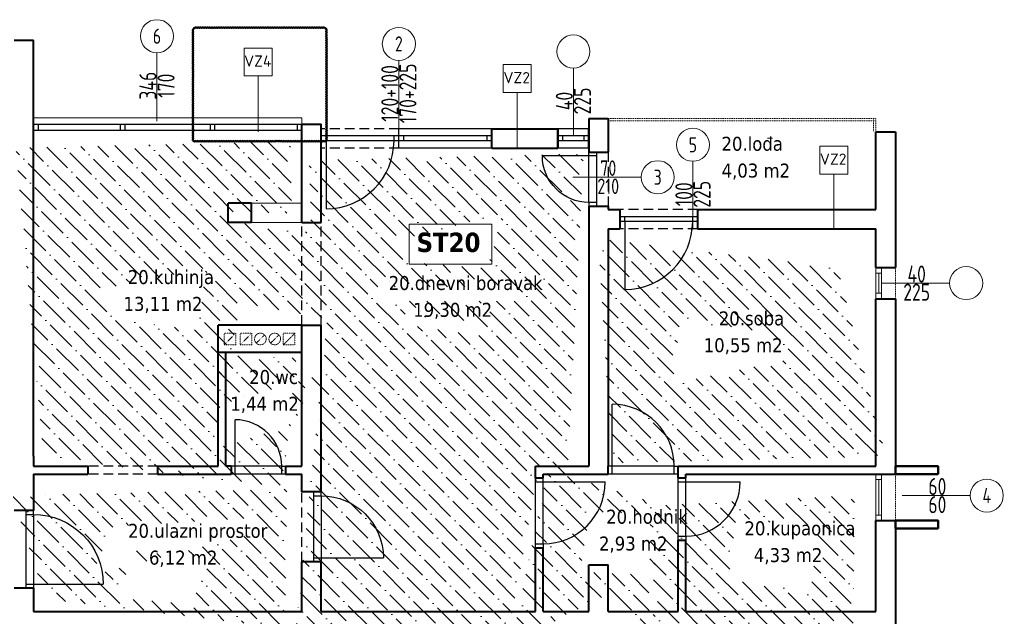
# Model space of a CAD drawing. Header units: millimetres. Extents: x -701 to 470890, y -446843 to -116129.
# Drawn here: x 222383 to 223651, y -222578 to -221808 of the extents above; entities that cross this region are included whole.
import ezdxf
from ezdxf.enums import TextEntityAlignment as Align

# ---------------------------------------------------------------- set-up
doc = ezdxf.new("R2010")
doc.units = ezdxf.units.MM
doc.linetypes.add('HIDDEN', pattern=[0.375, 0.25, -0.125])
doc.linetypes.add('HIDDENX2', pattern=[19.049999999999997, 12.7, -6.35])
doc.layers.get('0').update_dxf_attribs({"lineweight": 0})
for name, color, linetype, lineweight in [('03-prozori', 132, 'Continuous', 0), ('05-podgled-tanko', 144, 'HIDDEN', 0), ('06-hatch_grijano', 30, 'Continuous', 0), ('07-kote', 70, 'Continuous', 9), ('09-oznaka stavke', 1, 'Continuous', 0), ('5-TX', 113, 'Continuous', 5), ('TP_01 - 0.35', 1, 'Continuous', 35), ('TP_01 - 0.50', 1, 'Continuous', 40), ('TP_07 - 0.20', 255, 'Continuous', 20)]:
    doc.layers.add(name, color=color, linetype=linetype, lineweight=lineweight)
for name, color, linetype in [('TP_Hidden', 8, 'HIDDENX2'), ('TP_Otvori', 8, 'Continuous'), ('TP_Otvori.block', 8, 'Continuous')]:
    doc.layers.add(name, color=color, linetype=linetype)
doc.styles.add('isocpeur', font='isocpeur.ttf')
doc.styles.add('tahoma10', font='tahoma.ttf', dxfattribs={"height": 2})

# ---------------------------------------------------------------- blocks, each defined once
blk = doc.blocks.new('*U664')
at = {"layer": 'TP_01 - 0.50'}
for p, q in [((0, 1.192092895507812e-07), (0, -30.00000011920929)), ((47.99999698638918, 1.196861274274852e-06), (47.99999698638918, -29.9999990415573))]:
    blk.add_line(p, q, dxfattribs=at)
at = {"layer": 'TP_Otvori'}
for p, q in [((0, 0), (47.99999698638918, -1.14440910783742e-07)), ((4.76837158203125e-07, -11.25000011920929), (47.9999967479706, -11.2500002336502)), ((7.500000476837158, -11.25000011920929), (7.500000476837158, -18.75000107288361)), ((40.49999650955202, -11.2500002336502), (40.4999967479706, -18.75000023365019)), ((0, -18.75000011920929), (47.9999967479706, -18.74999999523161)), ((0, -29.99999833106995), (47.99999698638918, -29.99999892234801))]:
    blk.add_line(p, q, dxfattribs=at)
blk = doc.blocks.new('*U654')
at = {"layer": 'TP_Otvori'}
for p, q in [((5.000001072883606, 2.04358873916146e-07), (4.999993988446251, 80.00000077656311)), ((5.000001072883606, 2.04358873916146e-07), (1.072883605957031e-06, 2.04358873916146e-07)), ((85.00000107288324, 7.942744697662896e-06), (5.00000083446503, 3.877577494648676e-07)), ((5.00000064713616, -10.00000003405978), (5.000000834465027, 2.043588528028758e-07)), ((85.00000088555437, -9.999992295673938), (85.00000107288324, 7.942744697662896e-06)), ((85.00000107288324, 7.942744696835193e-06), (90.00000107288324, 7.942744696835193e-06)), ((90.00000112397315, -9.999994237082348), (1.123973317912923e-06, -10.00000023841852))]:
    blk.add_line(p, q, dxfattribs=at)
blk.add_arc((5.000001072883583, 3.950937381068899e-07), 80.00000038146969, 5.073854788161769e-06, 90.00000507385444, dxfattribs=at)
blk = doc.blocks.new('*U655')
at = {"layer": 'TP_Otvori'}
for p, q in [((5.000001072883606, 2.04358873916146e-07), (4.999994874000921, 70.00000070503756)), ((5.000001072883606, 2.04358873916146e-07), (1.072883605957031e-06, 2.04358873916146e-07)), ((75.00000107288328, 6.975446469694553e-06), (5.00000083446503, 3.877577494648676e-07)), ((5.00000064713616, -10.00000003405978), (5.000000834465027, 2.043588528028758e-07)), ((75.00000088555441, -9.999993262972165), (75.00000107288328, 6.975446469694553e-06)), ((75.00000107288328, 6.975446468866849e-06), (80.00000107288328, 6.975446468866849e-06)), ((80.00000112397319, -9.999995204380575), (1.123973317912923e-06, -10.00000023841852))]:
    blk.add_line(p, q, dxfattribs=at)
blk.add_arc((5.000001072883586, 3.712518800830469e-07), 70.00000033378596, 5.073854788161768e-06, 90.00000507385444, dxfattribs=at)
blk = doc.blocks.new('*U656')
at = {"layer": 'TP_Otvori'}
for p, q in [((5.000001072883606, 2.04358873916146e-07), (4.999993102891582, 90.00000084808873)), ((5.000001072883606, 2.04358873916146e-07), (1.072883605957031e-06, 2.04358873916146e-07)), ((95.00000107288324, 8.910042925631245e-06), (5.00000083446503, 3.877577494648676e-07)), ((5.00000064713616, -10.00000003405978), (5.000000834465027, 2.043588528028758e-07)), ((95.00000088555437, -9.999991328375708), (95.00000107288324, 8.910042925631245e-06)), ((95.00000107288324, 8.910042924803541e-06), (100.0000010728832, 8.910042924803541e-06)), ((100.0000011239731, -9.999993269784119), (1.123973317912923e-06, -10.00000023841852))]:
    blk.add_line(p, q, dxfattribs=at)
blk.add_arc((5.000001072883581, 4.189355961307331e-07), 90.00000042915346, 5.073854788161767e-06, 90.00000507385442, dxfattribs=at)
blk = doc.blocks.new('*U658')
at = {"layer": 'TP_Otvori'}
for p, q in [((5.000001072883606, 2.04358873916146e-07), (4.99999575955559, 60.00000063351202)), ((5.000001072883606, 2.04358873916146e-07), (1.072883605957031e-06, 2.04358873916146e-07)), ((65.00000107288331, 6.008148241726208e-06), (5.00000083446503, 3.877577494648676e-07)), ((5.00000064713616, -10.00000003405978), (5.000000834465027, 2.043588528028758e-07)), ((65.00000088555444, -9.999994230270392), (65.00000107288331, 6.008148241726208e-06)), ((65.00000107288331, 6.008148240898504e-06), (70.00000107288331, 6.008148240898504e-06)), ((70.00000112397322, -9.999996171678802), (1.123973317912923e-06, -10.00000023841852))]:
    blk.add_line(p, q, dxfattribs=at)
blk.add_arc((5.000001072883589, 3.474100220592039e-07), 60.00000028610224, 5.073854788161768e-06, 90.00000507385444, dxfattribs=at)
blk = doc.blocks.new('*U3408')
blk.add_lwpolyline([(0, 31.04602911306961), (-1.792289735764687e-20, -59.1770623683441)])
blk.add_circle((0, -81.02028200949621), 21.84231717691728)
at = {"style": 'isocpeur', "width": 0.75}
for tag, p in [('VIS', (-12, -15.62063755359621)), ('SIR', (12, -15.6206375535962))]:
    blk.add_attdef(tag, text='', height=15, rotation=270, dxfattribs=at).set_placement(p, align=Align.MIDDLE)
blk.add_attdef('BR', text='', height=20.00000000000001, rotation=269.9999999999976, dxfattribs=at).set_placement((-2.273736754432321e-13, -81.01937954526137), align=Align.MIDDLE_CENTER)
blk = doc.blocks.new('*U3080')
blk.add_line((6.999999999165766, 3.500000012107193), (52.91152562021117, 3.500000024113922))
blk.add_lwpolyline([(9.708855941426009e-11, 6.999999997206032), (59.91152562021117, 6.999999998968214), (59.91152562021117, -1.031787544292229e-09), (59.91152562021117, -1.031787544292229e-09), (9.708855941426009e-11, 0), (-8.342340152012184e-10, 6.999999997206032)])
blk.add_lwpolyline([(6.999999999165766, 6.999999997206032), (52.91152562021117, 6.999999998968214), (52.91152562021117, -1.031787544292229e-09), (6.999999999165766, -2.793967723846436e-09)], close=True)
blk = doc.blocks.new('*U3081')
blk.add_line((6.999999999165766, 3.500000012107193), (32.91152562853486, 3.50000002399201))
blk.add_lwpolyline([(9.708855941426009e-11, 6.999999997206032), (39.91152562853486, 6.999999998846302), (39.91152562853486, -1.153699358269478e-09), (39.91152562853486, -1.153699358269478e-09), (9.708855941426009e-11, 0), (-8.342340152012184e-10, 6.999999997206032)])
blk.add_lwpolyline([(6.999999999165766, 6.999999997206032), (32.91152562853486, 6.999999998846302), (32.91152562853486, -1.153699358269478e-09), (6.999999999165766, -2.793967723846436e-09)], close=True)
blk = doc.blocks.new('*U1722')
blk.add_lwpolyline([(0, 31.04602911306961), (-1.792289735764687e-20, -59.1770623683441)])
blk.add_circle((0, -81.02028200949621), 21.84231717691728)
at = {"style": 'isocpeur', "width": 0.75}
for tag, p in [('VIS', (-12, -15.62063755359621)), ('SIR', (12, -15.6206375535962))]:
    blk.add_attdef(tag, text='', height=15, rotation=270, dxfattribs=at).set_placement(p, align=Align.MIDDLE)
blk.add_attdef('BR', text='', height=20, rotation=179.9999999999984, dxfattribs=at).set_placement((-3.584578783445449e-20, -81.01937954526115), align=Align.MIDDLE_CENTER)
blk = doc.blocks.new('*U3325')
blk.add_lwpolyline([(0, 31.04602911306961), (-1.792289735764687e-20, -59.1770623683441)])
blk.add_circle((0, -81.02028200949621), 21.84231717691728)
at = {"style": 'isocpeur', "width": 0.75}
for tag, p in [('VIS', (-12, -15.62063755359621)), ('SIR', (12, -15.6206375535962))]:
    blk.add_attdef(tag, text='', height=15, rotation=270, dxfattribs=at).set_placement(p, align=Align.MIDDLE)
blk.add_attdef('BR', text='', height=20, dxfattribs=at).set_placement((-4.03896783473158e-28, -81.0193795452616), align=Align.MIDDLE_CENTER)
blk = doc.blocks.new('*U3324')
blk.add_lwpolyline([(0, 31.04602911306961), (-1.792289735764687e-20, -59.1770623683441)])
blk.add_circle((0, -81.02028200949621), 21.84231717691728)
at = {"style": 'isocpeur', "width": 0.75}
for tag, p in [('VIS', (-12, -15.62063755359621)), ('SIR', (12, -15.6206375535962))]:
    blk.add_attdef(tag, text='', height=15, rotation=270, dxfattribs=at).set_placement(p, align=Align.MIDDLE)
blk.add_attdef('BR', text='', height=20, rotation=179.9999999999984, dxfattribs=at).set_placement((-3.584578783445449e-20, -81.01937954526115), align=Align.MIDDLE_CENTER)
blk = doc.blocks.new('*U3323')
blk.add_lwpolyline([(0, 31.04602911306961), (-1.792289735764687e-20, -59.1770623683441)])
blk.add_circle((0, -81.02028200949621), 21.84231717691728)
at = {"style": 'isocpeur', "width": 0.75}
for tag, p in [('VIS', (-12, -15.62063755359621)), ('SIR', (12, -15.6206375535962))]:
    blk.add_attdef(tag, text='', height=15, rotation=270, dxfattribs=at).set_placement(p, align=Align.MIDDLE)
blk.add_attdef('BR', text='', height=20.00000000000001, rotation=269.9999999999976, dxfattribs=at).set_placement((-2.273736754432321e-13, -81.01937954526137), align=Align.MIDDLE_CENTER)
blk = doc.blocks.new('*U64')
at = {"ltscale": 0.1}
blk.add_line((3.02425826437247e-07, 0.2500000000003658), (1.512129132241746e-06, -0.2499999999981707), dxfattribs=at)
blk.add_lwpolyline([(-0.1250003024254606, 0.4999996975738077), (0.1249996975738076, 0.5000003024254606), (0.1250003024254606, 0.2500003024261923), (-0.1249996975738077, 0.2499996975745394)], close=True, dxfattribs=at)
at = {"style": 'isocpeur'}
blk.add_attdef('sl', text='', height=0.1, dxfattribs=at).set_placement((0.005017208459321409, 0.3336032184705005), align=Align.CENTER)

msp = doc.modelspace()

# ---------------------------------------------------------------- hatches: boundary and pattern name
at = {"layer": '06-hatch_grijano'}
h = msp.add_hatch(dxfattribs=at)
h.set_pattern_fill('ANSI36', color=256, scale=5, angle=270, style=0)
h.set_pattern_definition([(315, (643138304.4705813, 503081333.0780241), (30.86963041617522, -8.418990113502339), [39.6875, -7.9375, 0, -7.9375])])
h.paths.add_polyline_path([(222505.8220658753, -222125.031776934), (222625.0020491335, -222125.0317768744), (222625.0020491335, -222196.1464529327), (222505.8220658753, -222196.1464528135)])
h.paths.add_polyline_path([(222746.5403211567, -221950.0319536618), (222400.5403215144, -221950.0319539598), (222400.540321872, -222383.0330159954), (222638.5403216336, -222383.0330162338), (222638.5403216336, -222201.0319540194), (222771.5403211567, -222201.031953781), (222771.5403215144, -222069.0319538406), (222651.5403212759, -222069.0319544367), (222651.5403211567, -222044.0319538406), (222746.5403211567, -222044.0319533638)])
h.paths.add_polyline_path([(222665.5260266516, -222254.5803660444), (222720.9198382351, -222254.5803662232), (222720.9198382351, -222284.67653945), (222665.5260265324, -222284.67653945)])
h.paths.add_polyline_path([(222648.540321872, -222284.6765395096), (222745.8198615763, -222284.67653945), (222745.8198615763, -222319.3419246367), (222648.5403216336, -222319.3419245175), (222648.5403211567, -222383.0330159358), (222746.5403216336, -222383.0330159954), (222746.5403202031, -222236.0330158166), (222648.5403221104, -222236.0330159954)])
h.paths.add_polyline_path([(222514.1558599923, -222484.8621817521), (222514.1558599923, -222449.4961344293), (222675.131986067, -222449.4961344293), (222675.1319861863, -222484.8621817521)])
h.paths.add_polyline_path([(222540.0325725529, -222518.3274966172), (222540.0325726721, -222484.8621816925), (222645.4484056685, -222484.8621817521), (222645.4484055493, -222518.3274966172)])
h.paths.add_polyline_path([(222746.5403217528, -222393.0330162338), (222400.5403217528, -222393.0330159358), (222400.5403216336, -222570.0330159358), (222746.5403217528, -222570.0330159358)])
h.paths.add_polyline_path([(222991.4375517819, -222070.8634969882), (222991.4375517819, -222122.518721073), (222884.9847922776, -222122.5187209538), (222884.9847922776, -222070.8634970478)])
h.paths.add_polyline_path([(222848.6866648648, -222168.0725578955), (222848.6866648648, -222131.2167229346), (223029.9261545393, -222131.2167229942), (223029.9261545393, -222168.0725579551)])
h.paths.add_polyline_path([(222998.509347007, -222168.0725579551), (222998.5093471262, -222199.9443124822), (222876.6472419951, -222199.9443125418), (222876.6472418759, -222168.0725579551)])
h.paths.add_polyline_path([(223116.5403229449, -221973.0330167106), (222771.5403211567, -221973.0330156377), (222771.5403215144, -222069.0319538406), (222771.5403211567, -222201.031953781), (222771.5403213952, -222570.0330159358), (223047.5403215144, -222570.0330154589), (223047.5403215144, -222383.0330159358), (223116.5403217528, -222383.0330158762)])
h.paths.add_polyline_path([(223223.7427076552, -222435.0803829721), (223223.7427076552, -222500.1574879578), (223123.9150901291, -222500.1574878982), (223123.9150901291, -222435.0803829125)])
h.paths.add_polyline_path([(223231.5403223488, -222393.0330159358), (223057.5403216336, -222393.0330159358), (223057.5403215144, -222570.0330159358), (223116.5403215144, -222570.0330158762), (223116.5403215144, -222510.0330159358), (223141.5403213952, -222510.0330159358), (223141.5403215144, -222570.0330158762), (223231.5403223488, -222570.0330159358)])
h.paths.add_polyline_path([(223307.8910325024, -222447.2323205761), (223429.747686312, -222447.2323204569), (223429.747686312, -222517.451228886), (223307.8910326216, -222517.451228886)])
h.paths.add_polyline_path([(223486.5403215144, -222393.0330159358), (223241.5403223488, -222393.0330159358), (223241.5403223488, -222570.0330159358), (223486.5403215144, -222570.0330159358)])
h.paths.add_polyline_path([(223253.1801043007, -222248.0936538867), (223253.1801043007, -222176.051479905), (223370.9699631188, -222176.9521293334), (223370.969963238, -222248.9943032554)])
h.paths.add_polyline_path([(223486.5403215144, -222077.0330159358), (223141.5403187725, -222077.0330159358), (223141.5403212759, -222383.0330159358), (223486.5403215144, -222383.0330159358)])

# ---------------------------------------------------------------- linework, layer by layer
at = {"layer": '05-podgled-tanko'}
for p, q in [((223141.5403213952, -221935.0330159358), (223486.5403215144, -221935.0330158762)), ((223141.5403213957, -221938.0330159358), (223486.5403215149, -221938.0330158762)), ((223483.5403215144, -221935.0330164231), (223483.5403246138, -221952.0330164827)), ((223486.5403215144, -221935.0330158762), (223486.5403246138, -221952.0330159358)), ((222661.4135340903, -222211.4551432422), (222646.4135340903, -222226.4551432422)), ((222682.0403207991, -222211.4551432422), (222667.0403207991, -222226.4551432422)), ((222737.5403207991, -222211.4551432422), (222722.5403207991, -222226.4551432422)), ((222698.3436216566, -222213.6518423847), (222687.7370199416, -222224.2584440998)), ((222716.8436216566, -222213.6518423847), (222706.2370199416, -222224.2584440998))]:
    msp.add_line(p, q, dxfattribs=at).dxf.unprotected_set("ltscale", 0)
for points in [[(223511.5403215144, -222167.0330159954), (223511.5403279159, -222107.033016055)], [(223511.5403215144, -222453.0330159358), (223511.5403279159, -222393.0330159954)]]:
    msp.add_lwpolyline(points, dxfattribs=at).dxf.unprotected_set("ltscale", 0)
for points in [[(222646.4135340903, -222211.4551432422), (222661.4135340903, -222211.4551432422), (222661.4135340903, -222226.4551432422), (222646.4135340903, -222226.4551432422)], [(222667.0403207991, -222211.4551432422), (222682.0403207991, -222211.4551432422), (222682.0403207991, -222226.4551432422), (222667.0403207991, -222226.4551432422)], [(222722.5403207991, -222211.4551432422), (222737.5403207991, -222211.4551432422), (222737.5403207991, -222226.4551432422), (222722.5403207991, -222226.4551432422)]]:
    msp.add_lwpolyline(points, close=True, dxfattribs=at).dxf.unprotected_set("ltscale", 0)
for centre in [(222693.0403207991, -222218.9551432422), (222711.5403207991, -222218.9551432422)]:
    msp.add_circle(centre, 7.5, dxfattribs=at).dxf.unprotected_set("ltscale", 0)
at = {"layer": '07-kote', "color": 5, "linetype": 'ByBlock', "lineweight": 40, "true_color": 0x1a1aff}
msp.add_lwpolyline([(222606.6794289722, -221963.6580151609, 0.52056705), (222609.6794289722, -221963.6580151609, 0.52056705), (222612.6794289722, -221963.6580151609, 0.52056705), (222615.6794289722, -221963.6580151609, 0.52056705), (222618.6794289722, -221963.6580151609, 0.52056705), (222621.6794289722, -221963.6580151609, 0.52056705), (222624.6794289722, -221963.6580151609, 0.52056705), (222627.6794289722, -221963.6580151609, 0.52056705), (222630.6794289722, -221963.6580151609, 0.52056705), (222633.6794289722, -221963.6580151609, 0.52056705), (222636.6794289722, -221963.6580151609, 0.52056705), (222639.6794289722, -221963.6580151609, 0.52056705), (222642.6794289722, -221963.6580151609, 0.52056705), (222645.6794289722, -221963.6580151609, 0.52056705), (222648.6794289722, -221963.6580151609, 0.52056705), (222651.6794289722, -221963.6580151609, 0.52056705), (222654.6794289722, -221963.6580151609, 0.52056705), (222657.6794289722, -221963.6580151609, 0.52056705), (222660.6794289722, -221963.6580151609, 0.52056705), (222663.6794289722, -221963.6580151609, 0.52056705), (222666.6794289722, -221963.6580151609, 0.52056705), (222669.6794289722, -221963.6580151609, 0.52056705), (222672.6794289722, -221963.6580151609, 0.52056705), (222675.6794289722, -221963.6580151609, 0.52056705), (222678.6794289722, -221963.6580151609, 0.52056705), (222681.6794289722, -221963.6580151609, 0.52056705), (222684.6794289722, -221963.6580151609, 0.52056705), (222687.6794289722, -221963.6580151609, 0.52056705), (222690.6794289722, -221963.6580151609, 0.52056705), (222693.6794289722, -221963.6580151609, 0.52056705), (222696.6794289722, -221963.6580151609, 0.52056705), (222699.6794289722, -221963.6580151609, 0.52056705), (222702.6794289722, -221963.6580151609, 0.52056705), (222705.6794289722, -221963.6580151609, 0.52056705), (222708.6794289722, -221963.6580151609, 0.52056705), (222711.6794289722, -221963.6580151609, 0.52056705), (222714.6794289722, -221963.6580151609, 0.52056705), (222717.6794289722, -221963.6580151609, 0.52056705), (222720.6794289722, -221963.6580151609, 0.52056705), (222723.6794289722, -221963.6580151609, 0.52056705), (222726.6794289722, -221963.6580151609, 0.52056705), (222729.6794289722, -221963.6580151609, 0.52056705), (222732.6794289722, -221963.6580151609, 0.52056705), (222735.6794289722, -221963.6580151609, 0.52056705), (222738.6794289722, -221963.6580151609, 0.52056705), (222741.6794289722, -221963.6580151609, 0.52056705), (222744.6794289722, -221963.6580151609, 0.52056705), (222747.6794289722, -221963.6580151609, 0.52056705), (222750.6794289722, -221963.6580151609, 0.52056705), (222753.6794289722, -221963.6580151609, 0.52056705), (222756.6794289722, -221963.6580151609, 0.52056705), (222759.6794289722, -221963.6580151609, 0.52056705), (222762.6794289722, -221963.6580151609, 0.52056705), (222765.6794289722, -221963.6580151609, 0.52056705), (222768.6794289722, -221963.6580151609, 0.52056705), (222771.6794289722, -221963.6580151609, 0.52056705), (222774.6794289722, -221963.6580151609, 0.52056705), (222777.6794289722, -221963.6580151609, 0.52056705), (222777.7903215144, -221960.7689077031, 0.52056705), (222777.7903215144, -221957.7689077031, 0.52056705), (222777.7903215144, -221954.7689077031, 0.52056705), (222777.7903215144, -221951.7689077031, 0.52056705), (222777.7903215144, -221948.7689077031, 0.52056705), (222777.7903215144, -221945.7689077031, 0.52056705), (222777.7903215144, -221942.7689077031, 0.52056705), (222777.7903215144, -221939.7689077031, 0.52056705), (222777.7903215144, -221936.7689077031, 0.52056705), (222777.7903215144, -221933.7689077031, 0.52056705), (222777.7903215144, -221930.7689077031, 0.52056705), (222777.7903215144, -221927.7689077031, 0.52056705), (222777.7903215144, -221924.7689077031, 0.52056705), (222777.7903215144, -221921.7689077031, 0.52056705), (222777.7903215144, -221918.7689077031, 0.52056705), (222777.7903215144, -221915.7689077031, 0.52056705), (222777.7903215144, -221912.7689077031, 0.52056705), (222777.7903215144, -221909.7689077031, 0.52056705), (222777.7903215144, -221906.7689077031, 0.52056705), (222777.7903215144, -221903.7689077031, 0.52056705), (222777.7903215144, -221900.7689077031, 0.52056705), (222777.7903215144, -221897.7689077031, 0.52056705), (222777.7903215144, -221894.7689077031, 0.52056705), (222777.7903215144, -221891.7689077031, 0.52056705), (222777.7903215144, -221888.7689077031, 0.52056705), (222777.7903215144, -221885.7689077031, 0.52056705), (222777.7903215144, -221882.7689077031, 0.52056705), (222777.7903215144, -221879.7689077031, 0.52056705), (222777.7903215144, -221876.7689077031, 0.52056705), (222777.7903215144, -221873.7689077031, 0.52056705), (222777.7903215144, -221870.7689077031, 0.52056705), (222777.7903215144, -221867.7689077031, 0.52056705), (222777.7903215144, -221864.7689077031, 0.52056705), (222777.7903215144, -221861.7689077031, 0.52056705), (222777.7903215144, -221858.7689077031, 0.52056705), (222777.7903215144, -221855.7689077031, 0.52056705), (222777.7903215144, -221852.7689077031, 0.52056705), (222777.7903215144, -221849.7689077031, 0.52056705), (222777.7903215144, -221846.7689077031, 0.52056705), (222777.7903215144, -221843.7689077031, 0.52056705), (222777.7903215144, -221840.7689077031, 0.52056705), (222777.7903215144, -221837.7689077031, 0.52056705), (222777.7903215144, -221834.7689077031, 0.52056705), (222777.7903215144, -221831.7689077031, 0.52056705), (222777.7903215144, -221828.7689077031, 0.52056705), (222777.7903215144, -221825.7689077031, 0.52056705), (222777.7903215144, -221822.7689077031, 0.52056705), (222777.7903215144, -221819.7689077031, 0.52056705), (222776.1778723651, -221818.3813568524, 0.52056705), (222773.1778723651, -221818.3813568524, 0.52056705), (222770.1778723651, -221818.3813568524, 0.52056705), (222767.1778723651, -221818.3813568524, 0.52056705), (222764.1778723651, -221818.3813568524, 0.52056705), (222761.1778723651, -221818.3813568524, 0.52056705), (222758.1778723651, -221818.3813568524, 0.52056705), (222755.1778723651, -221818.3813568524, 0.52056705), (222752.1778723651, -221818.3813568524, 0.52056705), (222749.1778723651, -221818.3813568524, 0.52056705), (222746.1778723651, -221818.3813568524, 0.52056705), (222743.1778723651, -221818.3813568524, 0.52056705), (222740.1778723651, -221818.3813568524, 0.52056705), (222737.1778723651, -221818.3813568524, 0.52056705), (222734.1778723651, -221818.3813568524, 0.52056705), (222731.1778723651, -221818.3813568524, 0.52056705), (222728.1778723651, -221818.3813568524, 0.52056705), (222725.1778723651, -221818.3813568524, 0.52056705), (222722.1778723651, -221818.3813568524, 0.52056705), (222719.1778723651, -221818.3813568524, 0.52056705), (222716.1778723651, -221818.3813568524, 0.52056705), (222713.1778723651, -221818.3813568524, 0.52056705), (222710.1778723651, -221818.3813568524, 0.52056705), (222707.1778723651, -221818.3813568524, 0.52056705), (222704.1778723651, -221818.3813568524, 0.52056705), (222701.1778723651, -221818.3813568524, 0.52056705), (222698.1778723651, -221818.3813568524, 0.52056705), (222695.1778723651, -221818.3813568524, 0.52056705), (222692.1778723651, -221818.3813568524, 0.52056705), (222689.1778723651, -221818.3813568524, 0.52056705), (222686.1778723651, -221818.3813568524, 0.52056705), (222683.1778723651, -221818.3813568524, 0.52056705), (222680.1778723651, -221818.3813568524, 0.52056705), (222677.1778723651, -221818.3813568524, 0.52056705), (222674.1778723651, -221818.3813568524, 0.52056705), (222671.1778723651, -221818.3813568524, 0.52056705), (222668.1778723651, -221818.3813568524, 0.52056705), (222665.1778723651, -221818.3813568524, 0.52056705), (222662.1778723651, -221818.3813568524, 0.52056705), (222659.1778723651, -221818.3813568524, 0.52056705), (222656.1778723651, -221818.3813568524, 0.52056705), (222653.1778723651, -221818.3813568524, 0.52056705), (222650.1778723651, -221818.3813568524, 0.52056705), (222647.1778723651, -221818.3813568524, 0.52056705), (222644.1778723651, -221818.3813568524, 0.52056705), (222641.1778723651, -221818.3813568524, 0.52056705), (222638.1778723651, -221818.3813568524, 0.52056705), (222635.1778723651, -221818.3813568524, 0.52056705), (222632.1778723651, -221818.3813568524, 0.52056705), (222629.1778723651, -221818.3813568524, 0.52056705), (222626.1778723651, -221818.3813568524, 0.52056705), (222623.1778723651, -221818.3813568524, 0.52056705), (222620.1778723651, -221818.3813568524, 0.52056705), (222617.1778723651, -221818.3813568524, 0.52056705), (222614.1778723651, -221818.3813568524, 0.52056705), (222611.1778723651, -221818.3813568524, 0.52056705), (222608.1778723651, -221818.3813568524, 0.52056705), (222606.6794289722, -221819.8829134595, 0.52056705), (222606.6794289722, -221822.8829134595, 0.52056705), (222606.6794289722, -221825.8829134595, 0.52056705), (222606.6794289722, -221828.8829134595, 0.52056705), (222606.6794289722, -221831.8829134595, 0.52056705), (222606.6794289722, -221834.8829134595, 0.52056705), (222606.6794289722, -221837.8829134595, 0.52056705), (222606.6794289722, -221840.8829134595, 0.52056705), (222606.6794289722, -221843.8829134595, 0.52056705), (222606.6794289722, -221846.8829134595, 0.52056705), (222606.6794289722, -221849.8829134595, 0.52056705), (222606.6794289722, -221852.8829134595, 0.52056705), (222606.6794289722, -221855.8829134595, 0.52056705), (222606.6794289722, -221858.8829134595, 0.52056705), (222606.6794289722, -221861.8829134595, 0.52056705), (222606.6794289722, -221864.8829134595, 0.52056705), (222606.6794289722, -221867.8829134595, 0.52056705), (222606.6794289722, -221870.8829134595, 0.52056705), (222606.6794289722, -221873.8829134595, 0.52056705), (222606.6794289722, -221876.8829134595, 0.52056705), (222606.6794289722, -221879.8829134595, 0.52056705), (222606.6794289722, -221882.8829134595, 0.52056705), (222606.6794289722, -221885.8829134595, 0.52056705), (222606.6794289722, -221888.8829134595, 0.52056705), (222606.6794289722, -221891.8829134595, 0.52056705), (222606.6794289722, -221894.8829134595, 0.52056705), (222606.6794289722, -221897.8829134595, 0.52056705), (222606.6794289722, -221900.8829134595, 0.52056705), (222606.6794289722, -221903.8829134595, 0.52056705), (222606.6794289722, -221906.8829134595, 0.52056705), (222606.6794289722, -221909.8829134595, 0.52056705), (222606.6794289722, -221912.8829134595, 0.52056705), (222606.6794289722, -221915.8829134595, 0.52056705), (222606.6794289722, -221918.8829134595, 0.52056705), (222606.6794289722, -221921.8829134595, 0.52056705), (222606.6794289722, -221924.8829134595, 0.52056705), (222606.6794289722, -221927.8829134595, 0.52056705), (222606.6794289722, -221930.8829134595, 0.52056705), (222606.6794289722, -221933.8829134595, 0.52056705), (222606.6794289722, -221936.8829134595, 0.52056705), (222606.6794289722, -221939.8829134595, 0.52056705), (222606.6794289722, -221942.8829134595, 0.52056705), (222606.6794289722, -221945.8829134595, 0.52056705), (222606.6794289722, -221948.8829134595, 0.52056705), (222606.6794289722, -221951.8829134595, 0.52056705), (222606.6794289722, -221954.8829134595, 0.52056705), (222606.6794289722, -221957.8829134595, 0.52056705), (222606.6794289722, -221960.8829134595, 0.52056705)], format="xyb", close=True, dxfattribs=at)
at = {"layer": '07-kote', "linetype": 'ByBlock', "ltscale": 5}
msp.add_lwpolyline([(222884.9847922776, -222070.8634970478), (222991.4375517819, -222070.8634970478), (222991.4375517819, -222122.5187210134), (222884.9847922776, -222122.5187210134)], close=True, dxfattribs=at)
at = {"layer": 'TP_01 - 0.35'}
for p, q in [((222375.5403215144, -221834.0319521717), (222400.5403213952, -221834.0319521717)), ((222400.5403215144, -222213.0319538406), (222400.5403216336, -221834.0319520525)), ((222746.5403211567, -222044.0319538406), (222746.5403216336, -221942.0319537214)), ((222746.5403274748, -221942.0319536618), (222771.5403274748, -221942.0319536618)), ((222771.5403211567, -222069.031953781), (222771.5403211567, -221942.0319536618)), ((223116.5403215144, -221935.0330158762), (223116.5403213952, -221978.0330159358)), ((223116.5403215144, -221935.0330159358), (223141.5403213952, -221935.0330159358)), ((223141.5403213952, -221935.0330159358), (223141.5403212759, -221978.0330159954)), ((222991.5403210375, -221948.0330159358), (223076.5403215144, -221948.0330158762)), ((222991.5403210375, -221973.0330159358), (222991.5403210375, -221948.0330158762)), ((223076.5403215144, -221973.0330159358), (223076.5403215144, -221948.0330158762)), ((223486.5403215144, -222052.0330158762), (223486.5403215144, -221952.0330158762)), ((223486.5403246138, -221952.0330159358), (223511.5403215144, -221952.0330159954)), ((223511.5403215144, -221952.0330159954), (223511.5403215144, -222127.0330159954)), ((222991.5403210375, -221973.0330159358), (223076.5403215144, -221973.0330158762)), ((223116.5403215144, -221978.0330158762), (223141.5403213952, -221978.0330159358)), ((222681.5403211567, -222044.0319538406), (222651.5403211567, -222044.0319538406)), ((222651.5403212759, -222069.031954079), (222651.5403211567, -222044.0319541386)), ((222681.5403212759, -222069.0319539598), (222681.5403211567, -222044.0319540194)), ((222746.5403212759, -222069.031953781), (222746.5403211567, -222044.0319538406)), ((223116.5403213952, -222048.0330159358), (223116.5403216336, -222383.0330159358)), ((223116.5403213952, -222048.0330158762), (223141.5403212759, -222048.0330159358)), ((223141.5403212759, -222048.0330159358), (223141.5403212759, -222052.0330159358)), ((223141.5403212759, -222052.0330159358), (223156.5403212759, -222052.0330158762)), ((223156.5403212759, -222052.0330159358), (223156.5403212759, -222077.0330159358)), ((223256.5403212759, -222052.0330159358), (223256.5403212759, -222077.0330159358)), ((223256.5403212759, -222052.0330159358), (223486.5403215144, -222052.0330159358)), ((222681.5403212759, -222069.0319538406), (222651.5403212759, -222069.0319538406)), ((222746.5403215144, -222069.031953781), (222771.5403211567, -222069.031953781)), ((223141.5403212759, -222077.0330159358), (223156.5403212759, -222077.0330158166)), ((223141.5403212759, -222077.0330159358), (223141.5403212759, -222383.0330159358)), ((223256.5403212759, -222077.0330156974), (223486.5403215144, -222077.0330159358)), ((223486.5403216336, -222127.0330159358), (223486.5403215144, -222077.0330159358)), ((223486.5403215144, -222127.0330159358), (223511.5403215144, -222127.0330159358)), ((223486.5403215144, -222383.0330159358), (223486.5403215144, -222167.0330159358)), ((223486.5403215144, -222167.0330159358), (223511.5403215144, -222167.0330159358)), ((223511.5403215144, -222167.0330159954), (223511.5403215144, -222393.0330159954)), ((222746.5403215144, -222201.0319538406), (222638.5403216336, -222201.0319538406)), ((222638.5403216336, -222236.0330158762), (222638.5403216336, -222201.0319540194)), ((222746.5403216336, -222383.0330159954), (222746.5403216336, -222201.0319537214)), ((222746.5403215144, -222201.031953781), (222771.5403211567, -222201.031953781)), ((222771.5403211567, -222416.0330159954), (222771.5403211567, -222201.031953781)), ((222400.5403215144, -222347.0319539002), (222400.5403215144, -222213.0319538406)), ((222638.5403216336, -222383.0330158762), (222638.5403217528, -222236.0330158166)), ((222638.5403216336, -222236.0330158762), (222746.5403202031, -222236.0330158166)), ((222648.5403216336, -222383.0330159954), (222648.5403216336, -222236.0330158762)), ((222400.5403215144, -222370.031953781), (222400.5403215144, -222347.0319539002)), ((222400.5403213952, -222370.0319538406), (222400.5403213952, -222383.0330158762)), ((222400.5403213952, -222383.0330159358), (222470.5403213952, -222383.0330158762)), ((222470.5403213952, -222383.0330159358), (222470.5403213952, -222393.0330159358)), ((222560.5403213952, -222383.0330158762), (222638.5403216336, -222383.0330158762)), ((222560.5403213952, -222383.0330159358), (222560.5403213952, -222393.0330159358)), ((222655.5403225872, -222383.0330156974), (222648.5403216336, -222383.0330156974)), ((222655.540322468, -222383.0330155781), (222655.540322468, -222393.0330161742)), ((222725.5403215144, -222383.0330158762), (222746.5403216336, -222383.0330159358)), ((222725.5403215144, -222383.0330158762), (222725.5403215144, -222393.0330161146)), ((223047.5403215144, -222383.0330159358), (223116.5403216336, -222383.0330159358)), ((223047.5403213952, -222398.0330159358), (223047.5403215144, -222383.0330159358)), ((223141.5403223488, -222393.033015757), (223141.5403223488, -222383.033015757)), ((223231.5403223488, -222393.0330080084), (223231.5403223488, -222383.0330080084)), ((223231.5403223488, -222383.0330159358), (223486.5403215144, -222383.0330159358)), ((222400.5403213952, -222393.0330159358), (222400.5403213952, -222440.0330156377)), ((222400.5403213952, -222393.0330159358), (222470.5403213952, -222393.0330159954)), ((222560.5403213952, -222393.033016055), (222655.540322468, -222393.0330161742)), ((222725.5403215144, -222393.0330161742), (222746.5403217528, -222393.0330162338)), ((222746.5403215144, -222416.0319946698), (222746.5403216336, -222393.0330161742)), ((223047.5403215144, -222398.0330159358), (223057.5403215144, -222398.0330159358)), ((223057.5403215144, -222393.0330159358), (223141.5403223488, -222393.0330159954)), ((223057.5403216336, -222398.0330159358), (223057.5403215144, -222393.0330159358)), ((223231.5403223488, -222398.0330080084), (223231.5403223488, -222393.033008068)), ((223231.5403222296, -222398.0330080084), (223241.5403222296, -222398.0330080084)), ((223241.5403223488, -222398.0330080084), (223241.5403223488, -222393.033008068)), ((223241.5403223488, -222393.0330159358), (223486.5403215144, -222393.0330159358)), ((223486.5403216336, -222393.0330159358), (223511.5403215144, -222393.0330159954)), ((222771.5403211567, -222416.0330159954), (222746.5403216336, -222416.0319946102)), ((222400.5403213952, -222440.0330156377), (222375.5403216336, -222440.0330156377)), ((223486.5403215144, -222570.0330159358), (223486.5403216336, -222453.0330159954)), ((223486.5403215144, -222453.0330159358), (223511.5403213952, -222453.0330159954)), ((223511.5403215144, -222453.0330159358), (223511.5403215144, -222711.0330159954)), ((223047.5403215144, -222570.0330159358), (223047.5403213952, -222488.0330159358)), ((223047.5403215144, -222488.0330159358), (223057.5403215144, -222488.0330159358)), ((223057.5403215144, -222570.0330159358), (223057.5403216336, -222488.0330159358)), ((223231.5403223488, -222570.0330159358), (223231.5403223488, -222478.0330080084)), ((223231.5403222296, -222478.0330080084), (223241.5403222296, -222478.0330080084)), ((223241.5403223488, -222570.0330159358), (223241.5403223488, -222478.0330080084)), ((222746.5403216336, -222570.0330159358), (222746.5403217528, -222506.0330161146)), ((222771.5403213952, -222506.0330159954), (222746.5403216336, -222506.033016055)), ((222771.5403213952, -222570.0330159358), (222771.5403213952, -222506.0330159954)), ((223116.5403215144, -222570.0330158762), (223116.5403215144, -222510.0330158762)), ((223116.5403215144, -222510.0330158762), (223141.5403216336, -222510.0330159358)), ((223141.5403215144, -222570.0330158762), (223141.5403213952, -222510.0330159358)), ((222400.5403216336, -222540.0330156377), (222375.5403216336, -222540.0330156377)), ((222400.540321872, -222540.0330155781), (222400.5403216336, -222570.0330156377)), ((222400.5403216336, -222570.0330159358), (222503.5414214585, -222570.0330159358)), ((222503.5414214585, -222570.0330159358), (222746.5403216336, -222570.0330159358)), ((222771.5403213952, -222570.0330159358), (223047.5403215144, -222570.0330159358)), ((223057.5403215144, -222570.0330159358), (223116.5403215144, -222570.0330158762)), ((223141.5403215144, -222570.0330158762), (223231.5403223488, -222570.0330159358)), ((223241.5403223488, -222570.0330159358), (223486.5403215144, -222570.0330159358))]:
    msp.add_line(p, q, dxfattribs=at)
at = {"layer": 'TP_01 - 0.50'}
for points in [[(223566.540327919, -222393.0330159954), (223511.5403279159, -222393.0330159954), (223511.5403279159, -222383.0330159954), (223566.540327919, -222383.0330159954), (223566.5403277998, -222393.0330159954)], [(223566.5403279866, -222463.0330159954), (223511.5403279834, -222463.0330159954), (223511.5403279834, -222453.0330159954), (223566.5403279866, -222453.0330159954), (223566.5403278673, -222463.0330159954)]]:
    msp.add_lwpolyline(points, dxfattribs=at)
at = {"layer": 'TP_07 - 0.20'}
for p, q in [((222746.5403274748, -221934.0319536618), (222400.5403216336, -221934.0319535426)), ((222746.5403274748, -221942.0319536618), (222746.5403274748, -221934.0319536618)), ((222681.5403211567, -222044.0319540194), (222746.5403211567, -222044.031953781)), ((222681.5403212759, -222069.0319539598), (222746.5403212759, -222069.031953781))]:
    msp.add_line(p, q, dxfattribs=at)
at = {"layer": 'TP_Hidden'}
for p, q in [((222871.5403211567, -221948.033015757), (222771.5403211567, -221948.0330151609)), ((222871.5403211567, -221973.0330158762), (222771.5403211567, -221973.0330156377)), ((223141.5403212759, -221978.0330159954), (223141.5403211567, -222048.0330161146)), ((223256.5403213952, -222052.0330158166), (223156.5403213952, -222052.0330152205)), ((222746.5403215144, -222201.0319538406), (222746.5403215144, -222069.0319538406)), ((222771.5403215144, -222201.0319538406), (222771.5403215144, -222069.0319538406)), ((223256.5403213952, -222077.0330159358), (223156.5403213952, -222077.0330156974)), ((222560.5403213952, -222383.0330158762), (222470.5403213952, -222383.0330158762)), ((222560.5403213952, -222393.0330158762), (222470.5403213952, -222393.0330159954)), ((222746.5403216336, -222506.033016055), (222746.5403216336, -222416.0319946102))]:
    msp.add_line(p, q, dxfattribs=at)
at = {"layer": 'TP_Otvori'}
for p, q in [((222400.5403215144, -221942.031953781), (222746.5403274748, -221942.0319536618)), ((222406.7903221104, -221942.0319538406), (222406.7903221104, -221950.0319538406)), ((222512.5100766871, -221942.031953781), (222512.5100766871, -221950.031953781)), ((222518.7600772831, -221950.0319536022), (222518.7600772831, -221942.0319536022)), ((222628.2903209183, -221942.031953781), (222628.2903209183, -221950.031953781)), ((222634.5403215144, -221950.0319536022), (222634.5403215144, -221942.0319536022)), ((222740.2903268788, -221942.0319538406), (222740.2903268788, -221950.0319538406)), ((222400.5403215144, -221950.031953781), (222746.5403274748, -221950.0319536618)), ((222871.5403211567, -221957.4080148033), (222771.5403211567, -221957.4080148033)), ((222777.7903215144, -221963.6580151609), (222777.7903215144, -221957.4080139688)), ((222865.2903203223, -221963.6580151609), (222865.2903203223, -221957.4080139688)), ((222871.5403210375, -221973.0330159358), (222871.5403210375, -221948.0330158762)), ((222991.5403210375, -221948.0330158762), (222871.5403211567, -221948.0330152801)), ((222991.5403210375, -221957.4080151609), (222871.5403212759, -221957.4080149225)), ((222877.790321872, -221963.6580151609), (222877.7903216336, -221957.4080146841)), ((222985.2903203223, -221963.6580153993), (222985.2903203223, -221957.4080142072)), ((222871.5403206799, -221963.6580151609), (222771.5403211567, -221963.6580150417)), ((222777.7903215144, -221963.6580151609), (222777.7903215144, -222051.1580138496)), ((222991.5403211567, -221963.6580153993), (222871.5403212759, -221963.6580151609)), ((222991.5403210375, -221973.0330161146), (222871.5403211567, -221973.0330158762)), ((223256.5403213952, -222061.4080148629), (223156.5403213952, -222061.4080148629)), ((223256.5403209183, -222067.6580152205), (223156.5403213952, -222067.6580151013)), ((223162.7903217528, -222067.6580152205), (223162.7903217528, -222061.4080140284)), ((223162.7903217528, -222067.6580152205), (223162.7903217528, -222155.1580139092)), ((223250.2903205607, -222067.6580152205), (223250.2903205607, -222061.4080140284))]:
    msp.add_line(p, q, dxfattribs=at)
for centre in [(222777.7903215144, -221963.6580151609), (223162.7903217528, -222067.6580152205)]:
    msp.add_arc(centre, 87.49999874830246, 270, 0, dxfattribs=at)

# ---------------------------------------------------------------- block references
at = {"layer": '03-prozori', "xscale": -1, "rotation": 270}
for name, p in [('*U3081', (223486.5403215144, -222166.9445416239)), ('*U3080', (223486.5403215144, -222452.9445415643))]:
    msp.add_blockref(name, p, dxfattribs=at)
at = {"layer": '09-oznaka stavke', "linetype": 'HIDDEN', "ltscale": 50}
ref = msp.add_blockref('*U3324', (222559.7426106578, -221907.8260021075), dxfattribs=dict(at, xscale=0.9750000000000001, yscale=0.9750000000000001, zscale=0.9750000000000001, rotation=180.0017924477389))
ref.add_attrib('SIR', '346', dxfattribs={"layer": '0', "height": 22, "rotation": 90.00179244774475, "style": 'isocpeur', "width": 0.7500000000000002}).set_placement((222548.0421342026, -221892.5962465244), align=Align.MIDDLE)
ref.add_attrib('VIS', '170', dxfattribs={"layer": '0', "height": 22, "rotation": 90.00179244774475, "style": 'isocpeur', "width": 0.7500000000000002}).set_placement((222571.4421341912, -221892.5955144761), align=Align.MIDDLE)
ref.add_attrib('BR', '6', dxfattribs={"layer": '0', "height": 19.5, "rotation": 0.001792447744755556, "style": 'isocpeur', "width": 0.7500000000000002}).set_placement((222559.7401394037, -221828.8321070896), align=Align.MIDDLE_CENTER)
ref = msp.add_blockref('*U3324', (222871.5393741904, -221917.7631376249), dxfattribs=dict(at, xscale=0.9750000000000001, yscale=0.9750000000000001, zscale=0.9750000000000001, rotation=180.0017924477389))
ref.add_attrib('SIR', '120+100', dxfattribs={"layer": '0', "height": 22, "rotation": 90.00179244774475, "style": 'isocpeur', "width": 0.7500000000000002}).set_placement((222859.8388977352, -221902.5333820418), align=Align.MIDDLE)
ref.add_attrib('VIS', '170+225', dxfattribs={"layer": '0', "height": 22, "rotation": 90.00179244774475, "style": 'isocpeur', "width": 0.7500000000000002}).set_placement((222883.2388977237, -221902.5326499935), align=Align.MIDDLE)
ref.add_attrib('BR', '2', dxfattribs={"layer": '0', "height": 19.5, "rotation": 0.001792447744755556, "style": 'isocpeur', "width": 0.7500000000000002}).set_placement((222871.5369029363, -221838.7692426071), align=Align.MIDDLE_CENTER)
ref = msp.add_blockref('*U3325', (223096.5393869457, -221927.5312546939), dxfattribs=dict(at, xscale=0.9750000000000001, yscale=0.9750000000000001, zscale=0.9750000000000001, rotation=180.0017924477389))
ref.add_attrib('SIR', '40', dxfattribs={"layer": '0', "height": 22, "rotation": 90.00179244774475, "style": 'isocpeur', "width": 0.7500000000000002}).set_placement((223084.8389104904, -221912.3014991107), align=Align.MIDDLE)
ref.add_attrib('VIS', '225', dxfattribs={"layer": '0', "height": 22, "rotation": 90.00179244774475, "style": 'isocpeur', "width": 0.7500000000000002}).set_placement((223108.238910479, -221912.3007670624), align=Align.MIDDLE)
ref = msp.add_blockref('*U3324', (223250.5735142007, -222047.7333193557), dxfattribs=dict(at, xscale=0.9750000000000001, yscale=0.9750000000000001, zscale=0.9750000000000001, rotation=180.0017924477389))
ref.add_attrib('SIR', '100', dxfattribs={"layer": '0', "height": 22, "rotation": 90.00179244774475, "style": 'isocpeur', "width": 0.7500000000000002}).set_placement((223238.8730377455, -222032.5035637726), align=Align.MIDDLE)
ref.add_attrib('VIS', '225', dxfattribs={"layer": '0', "height": 22, "rotation": 90.00179244774475, "style": 'isocpeur', "width": 0.7500000000000002}).set_placement((223262.2730377341, -222032.5028317243), align=Align.MIDDLE)
ref.add_attrib('BR', '5', dxfattribs={"layer": '0', "height": 19.5, "rotation": 0.001792447744755556, "style": 'isocpeur', "width": 0.7500000000000002}).set_placement((223250.5710429466, -221968.7394243377), align=Align.MIDDLE_CENTER)
ref = msp.add_blockref('*U3323', (223126.2321478268, -222010.5195099948), dxfattribs=dict(at, xscale=0.9750000000000001, yscale=0.9750000000000001, zscale=0.9750000000000001, rotation=90.00179244773895))
ref.add_attrib('SIR', '70', dxfattribs={"layer": '0', "height": 20, "rotation": 0.001792447744755556, "style": 'isocpeur', "width": 0.7500000000000002}).set_placement((223141.46190341, -221998.8190335397), align=Align.MIDDLE)
ref.add_attrib('VIS', '210', dxfattribs={"layer": '0', "height": 20, "rotation": 0.001792447744755556, "style": 'isocpeur', "width": 0.7500000000000002}).set_placement((223141.4626354583, -222022.2190335282), align=Align.MIDDLE)
ref.add_attrib('BR', '3', dxfattribs={"layer": '0', "height": 19.5, "rotation": 0.001792447744797942, "style": 'isocpeur', "width": 0.7500000000000002}).set_placement((223205.2260428448, -222010.5170387406), align=Align.MIDDLE_CENTER)
ref = msp.add_blockref('*U1722', (223523.8101998828, -222146.9878318432), dxfattribs=dict(at, xscale=0.9750000000000001, yscale=0.9750000000000001, zscale=0.9750000000000001, rotation=90.00179244773882))
ref.add_attrib('SIR', '40', dxfattribs={"layer": '0', "height": 22, "rotation": 0.001792447744755556, "style": 'isocpeur', "width": 0.7500000000000002}).set_placement((223539.039955466, -222135.287355388), align=Align.MIDDLE)
ref.add_attrib('VIS', '225', dxfattribs={"layer": '0', "height": 22, "rotation": 0.001792447744755556, "style": 'isocpeur', "width": 0.7500000000000002}).set_placement((223539.0406875143, -222158.6873553766), align=Align.MIDDLE)
ref = msp.add_blockref('*U3408', (223550.4352002198, -222420.726098901), dxfattribs=dict(at, xscale=0.9750000000000001, yscale=0.9750000000000001, zscale=0.9750000000000001, rotation=90.00179244773882))
ref.add_attrib('SIR', '60', dxfattribs={"layer": '0', "height": 22, "rotation": 0.001792447744755556, "style": 'isocpeur', "width": 0.7500000000000002}).set_placement((223565.664955803, -222409.0256224457), align=Align.MIDDLE)
ref.add_attrib('VIS', '60', dxfattribs={"layer": '0', "height": 22, "rotation": 0.001792447744755556, "style": 'isocpeur', "width": 0.7500000000000002}).set_placement((223565.6656878513, -222432.4256224343), align=Align.MIDDLE)
ref.add_attrib('BR', '4', dxfattribs={"layer": '0', "height": 19.5, "rotation": 0.001792447744797942, "style": 'isocpeur', "width": 0.7500000000000002}).set_placement((223629.4290952377, -222420.7236276469), align=Align.MIDDLE_CENTER)
at = {"layer": '5-TX'}
ref = msp.add_blockref('*U64', (222690.3334466356, -221916.0676516261), dxfattribs=dict(at, xscale=-144.0000000000024, yscale=144.0000000000024, zscale=144.0000000000024, rotation=0.0001386217754983932))
ref.add_attrib('sl', 'VZ4', dxfattribs={"layer": '0', "height": 14.40000000000024, "rotation": 0.0001386217754983932, "style": 'isocpeur'}).set_placement((222689.6108523919, -221868.0287899144), align=Align.CENTER)
ref = msp.add_blockref('*U64', (223024.1851659442, -221937.4324929888), dxfattribs=dict(at, xscale=-144.0000000000024, yscale=144.0000000000024, zscale=144.0000000000024, rotation=0.0001386217754983932))
ref.add_attrib('sl', 'VZ2', dxfattribs={"layer": '0', "height": 14.40000000000024, "rotation": 0.0001386217754983932, "style": 'isocpeur'}).set_placement((223023.4625717005, -221889.3936312771), align=Align.CENTER)
ref = msp.add_blockref('*U64', (223432.1047080091, -222042.4231528408), dxfattribs=dict(at, xscale=-144.0000000000024, yscale=144.0000000000024, zscale=144.0000000000024, rotation=0.0001386217754983932))
ref.add_attrib('sl', 'VZ2', dxfattribs={"layer": '0', "height": 14.40000000000024, "rotation": 0.0001386217754983932, "style": 'isocpeur'}).set_placement((223431.3821137654, -221994.3842911292), align=Align.CENTER)
at = {"layer": 'TP_Otvori.block', "xscale": 0.8333333856529689, "yscale": 0.8333333856529689, "zscale": 0.8333333856529689, "rotation": 180}
msp.add_blockref('*U664', (223116.5403215144, -221973.033016651), dxfattribs=at)
at = {"layer": 'TP_Otvori.block', "xscale": -1}
for name, p, rotation in [('*U658', (223116.5403212759, -221978.0330161146), 90), ('*U654', (222771.5403213952, -222506.0330159954), 270), ('*U656', (222400.5403216336, -222540.0330156974), 270)]:
    msp.add_blockref(name, p, dxfattribs=dict(at, rotation=rotation))
at = {"layer": 'TP_Otvori.block'}
for name, p in [('*U654', (223141.5403212759, -222383.0330159358)), ('*U658', (222655.5403215144, -222383.0330158762))]:
    msp.add_blockref(name, p, dxfattribs=at)
at = {"layer": 'TP_Otvori.block', "rotation": 270}
for name, p in [('*U654', (223057.5403213952, -222398.0330202869)), ('*U655', (223241.5403223488, -222398.0330080084))]:
    msp.add_blockref(name, p, dxfattribs=at)

# ---------------------------------------------------------------- texts
at = {"layer": '07-kote', "linetype": 'ByBlock', "ltscale": 5, "char_height": 18, "attachment_point": 1, "style": 'tahoma10'}
for s, width, heights, insert in [('\\pt90;20.lođa', 171.7930613853969, [2.542646071188718], (223287.4421517585, -221958.4033737785)), ('\\pt90;4,03 m2', 171.7930613853969, [2.542646071188718], (223287.5887448789, -221992.9515681273)), ('\\pt90;{\\fTahoma|b1|i0|c238|p34;\\H1.3889x;ST20} ', 171.7930613853969, [2.542646071188718], (222894.3270370219, -222081.9154826096)), ('\\pt90;20.kuhinja', 171.7930613853969, [2.542646071188718], (222522.0677382204, -222130.1772588781)), ('\\pt90;20.dnevni boravak', 216.6530610539485, [75.93888021634389], (222858.4152485583, -222137.842467039)), ('\\pt90;13,11 m2', 171.7930613853969, [2.542646071188718], (222516.6213409159, -222164.7254532269)), ('\\pt90;19,30 m2', 171.7930613853969, [2.542646071188718], (222890.0001446459, -222172.3906613878)), ('\\pt90;20.soba', 171.7930613853969, [2.542646071188718], (223283.9644099924, -222183.4331123522)), ('\\pt90;10,55 m2', 171.7930613853969, [2.542646071188718], (223264.4938096259, -222217.9813067011)), ('\\pt90;20.wc', 171.7930613853969, [2.542646071188718], (222678.615271971, -222258.9517788581)), ('\\pt90;1,44 m2', 171.7930613853969, [2.542646071188718], (222654.3207817528, -222293.4999732069)), ('\\pt90;20.hodnik', 171.7930613853969, [2.542646071188718], (223138.7484865639, -222438.9620353869)), ('\\pt90;20.ulazni prostor', 230.0499051217921, [70.31115423877687], (222522.4283540699, -222457.1407693914)), ('\\pt90;20.kupaonica', 171.7930613853969, [2.542646071188718], (223317.0208505843, -222453.9065043024)), ('\\pt90;2,93 m2', 171.7930613853969, [2.542646071188718], (223129.5645916912, -222473.5102297357)), ('\\pt90;4,33 m2', 171.7930613853969, [2.542646071188718], (223329.19655709, -222488.4546986512)), ('\\pt90;6,12 m2', 171.7930613853969, [2.542646071188718], (222549.4396062348, -222491.6889637402))]:
    msp.add_mtext_dynamic_manual_height_columns(s, width=width, gutter_width=10, heights=heights, dxfattribs=dict(at, insert=insert))

doc.saveas('drawing.dxf')
